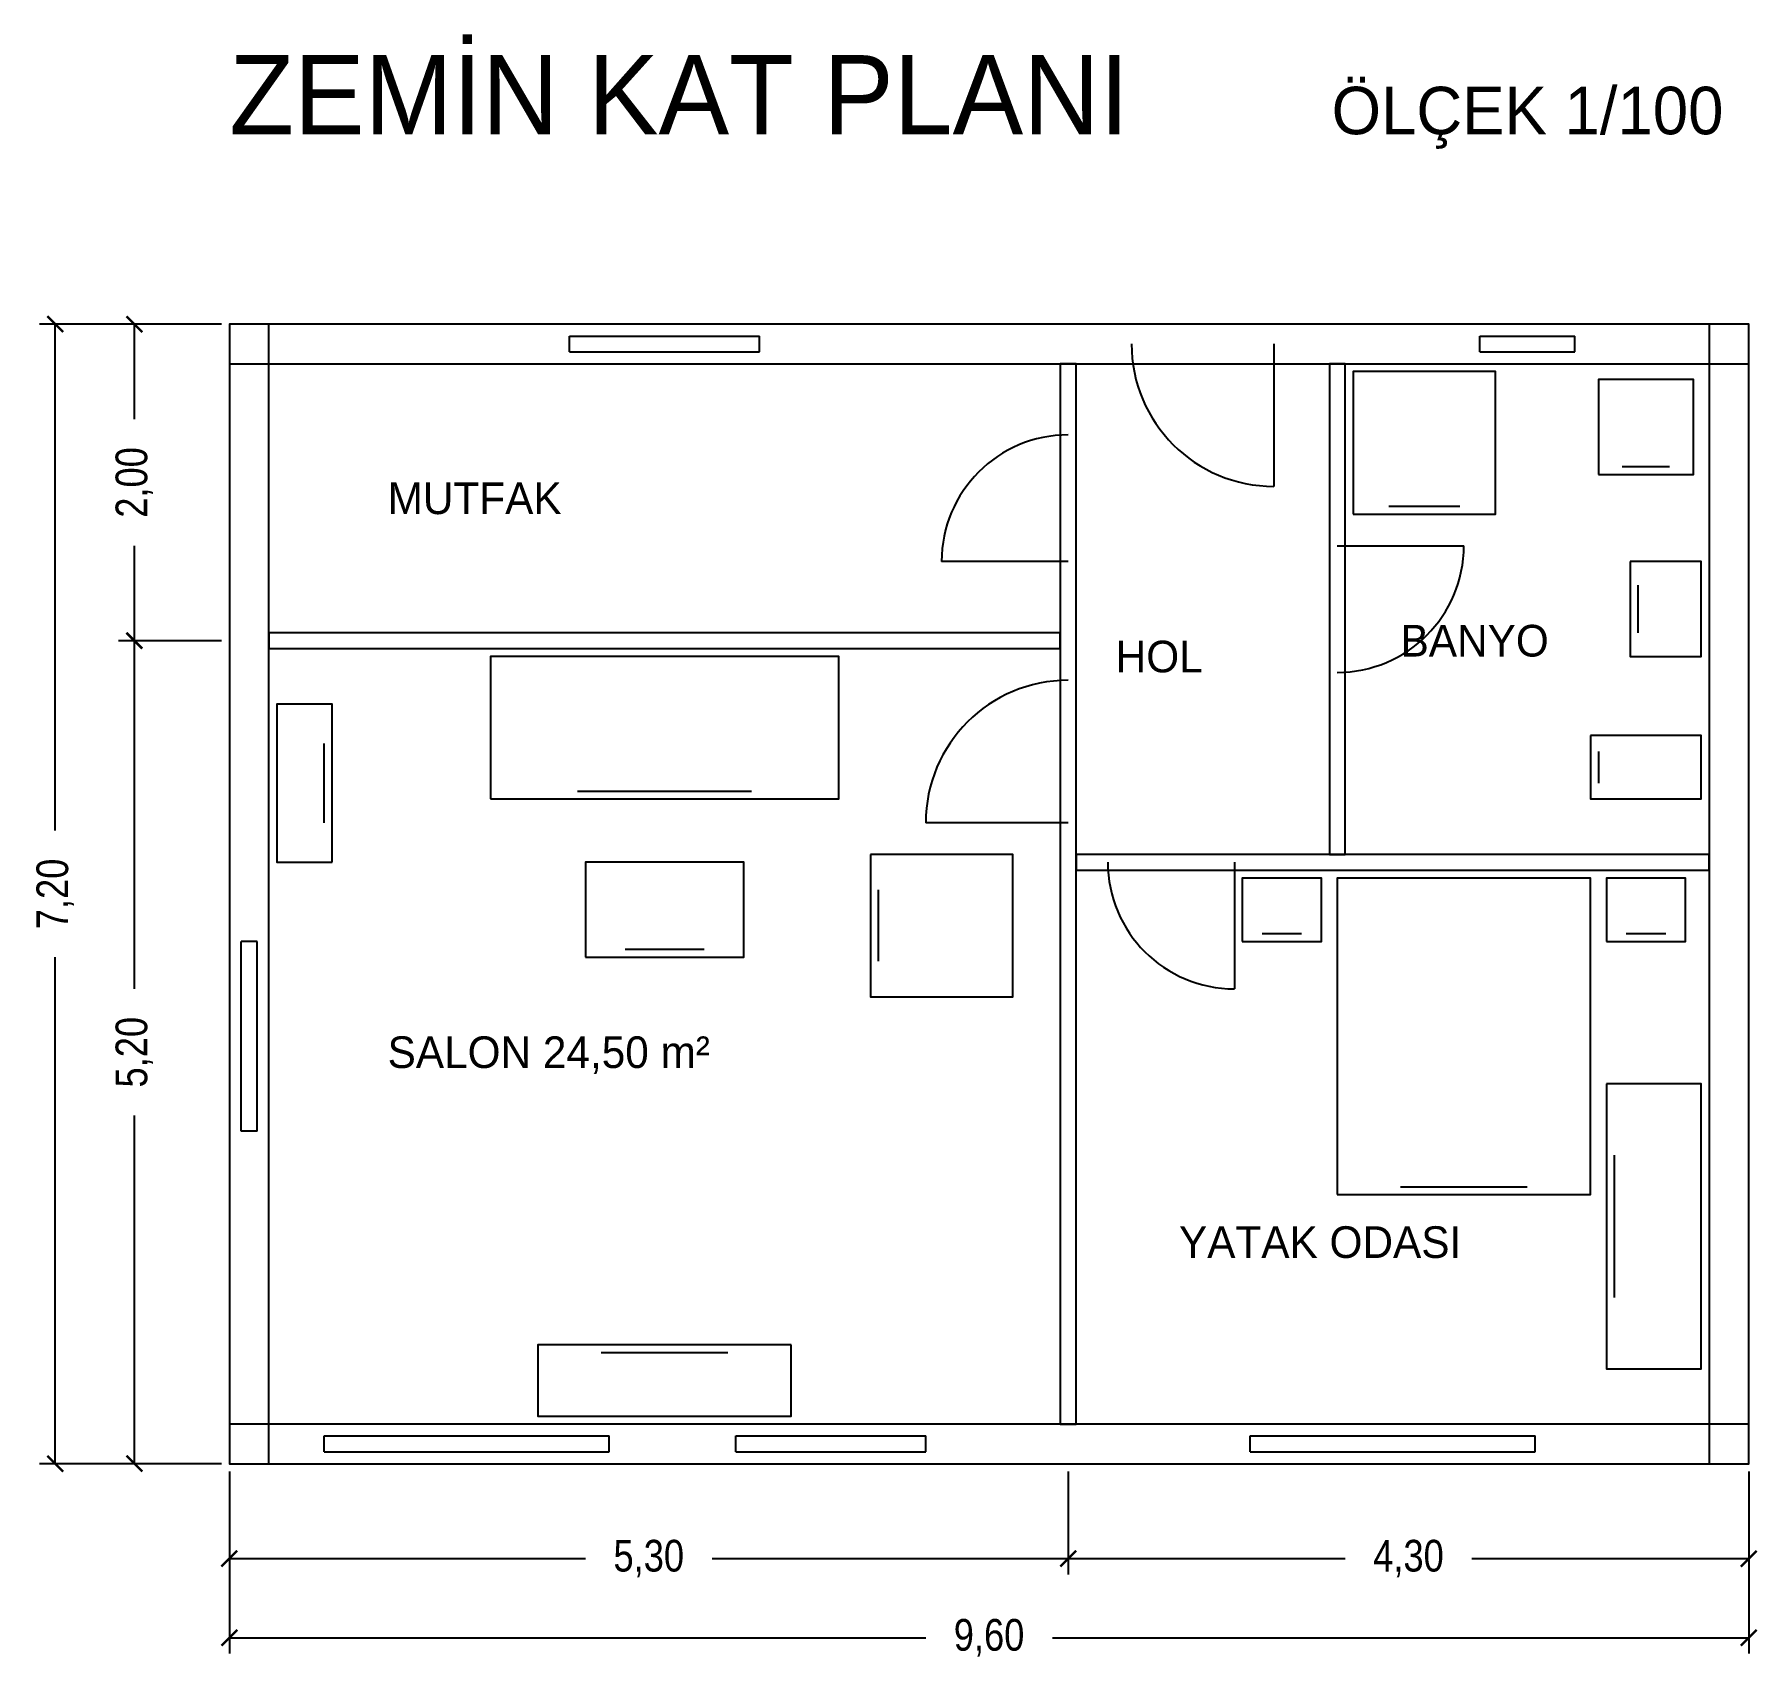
# Model space of a CAD drawing. Header units: millimetres. Extents: x -1231 to 9655, y -1231 to 9031.
import ezdxf

# ---------------------------------------------------------------- set-up
doc = ezdxf.new("R2010")
doc.units = ezdxf.units.MM
for name, color, linetype in [('DUVAR', 7, 'Continuous'), ('KAPI', 7, 'Continuous'), ('MOBILYA', 7, 'Continuous'), ('OLCU', 7, 'Continuous'), ('PENCERE', 7, 'Continuous'), ('YAZI', 7, 'Continuous')]:
    doc.layers.add(name, color=color, linetype=linetype)
doc.styles.add('OpenSansCondensed-Light', font='OpenSansCondensed-Light.ttf')
doc.dimstyles.new('WENART', dxfattribs={"dimtxt": 200, "dimasz": 100, "dimexe": 100, "dimexo": 50, "dimgap": 40, "dimtad": 1, "dimlfac": 0.001, "dimzin": 0, "dimblk": 'ARCHTICK', "dimcen": 2.5, "dimazin": 3, "dimtfac": 1, "dimtmove": 0, "dimatfit": 3})

# ---------------------------------------------------------------- blocks, each defined once
blk = doc.blocks.new('KAPI_90')
blk.add_line((-450, 0), (-450, 900))
blk.add_arc((-450, 0), 900, 0, 90)
blk = doc.blocks.new('KAPI_80')
blk.add_line((-400, 0), (-400, 800))
blk.add_arc((-400, 0), 800, 0, 90)
blk = doc.blocks.new('PENCERE_180')
for p, q in [((-900, 50), (900, 50)), ((-900, -50), (-900, 50)), ((900, -50), (900, 50)), ((-900, -50), (900, -50))]:
    blk.add_line(p, q)
blk = doc.blocks.new('PENCERE_120')
for p, q in [((-600, 50), (600, 50)), ((-600, -50), (-600, 50)), ((600, -50), (600, 50)), ((-600, -50), (600, -50))]:
    blk.add_line(p, q)
blk = doc.blocks.new('PENCERE_60')
for p, q in [((-300, 50), (300, 50)), ((-300, -50), (-300, 50)), ((300, -50), (300, 50)), ((-300, -50), (300, -50))]:
    blk.add_line(p, q)
blk = doc.blocks.new('KANEPE_3LU')
blk.add_line((-550, -400), (550, -400))
blk.add_lwpolyline([(-1100, -450), (1100, -450), (1100, 450), (-1100, 450)], close=True)
blk = doc.blocks.new('SEHPA')
blk.add_line((-250, -250), (250, -250))
blk.add_lwpolyline([(-500, -300), (500, -300), (500, 300), (-500, 300)], close=True)
blk = doc.blocks.new('TV_UNITESI')
blk.add_line((-400, -175), (400, -175))
blk.add_lwpolyline([(-800, -225), (800, -225), (800, 225), (-800, 225)], close=True)
blk = doc.blocks.new('KOLTUK')
blk.add_line((-225, -400), (225, -400))
blk.add_lwpolyline([(-450, -450), (450, -450), (450, 450), (-450, 450)], close=True)
blk = doc.blocks.new('KITAPLIK')
blk.add_line((-250, -125), (250, -125))
blk.add_lwpolyline([(-500, -175), (500, -175), (500, 175), (-500, 175)], close=True)
blk = doc.blocks.new('YATAK_CIFT')
blk.add_line((-400, -950), (400, -950))
blk.add_lwpolyline([(-800, -1000), (800, -1000), (800, 1000), (-800, 1000)], close=True)
blk = doc.blocks.new('KOMIDIN')
blk.add_line((-125, -150), (125, -150))
blk.add_lwpolyline([(-250, -200), (250, -200), (250, 200), (-250, 200)], close=True)
blk = doc.blocks.new('DOLAP')
blk.add_line((-450, -250), (450, -250))
blk.add_lwpolyline([(-900, -300), (900, -300), (900, 300), (-900, 300)], close=True)
blk = doc.blocks.new('KLOZET')
blk.add_line((-100, -300), (100, -300))
blk.add_lwpolyline([(-200, -350), (200, -350), (200, 350), (-200, 350)], close=True)
blk = doc.blocks.new('LAVABO')
blk.add_line((-150, -175), (150, -175))
blk.add_lwpolyline([(-300, -225), (300, -225), (300, 225), (-300, 225)], close=True)
blk = doc.blocks.new('DUS')
blk.add_line((-225, -400), (225, -400))
blk.add_lwpolyline([(-450, -450), (450, -450), (450, 450), (-450, 450)], close=True)
blk = doc.blocks.new('CAMASIR_MAK')
blk.add_line((-150, -250), (150, -250))
blk.add_lwpolyline([(-300, -300), (300, -300), (300, 300), (-300, 300)], close=True)
blk = doc.blocks.new('_ARCHTICK')
at = {"color": 0, "linetype": 'BYBLOCK', "const_width": 0.15}
blk.add_lwpolyline([(-0.5, -0.5), (0.5, 0.5)], dxfattribs=at)
blk = doc.blocks.new('*D1')
for p, q in [((0, -50), (0, -700)), ((5300, -50), (5300, -700)), ((0, -600), (2250, -600)), ((3050, -600), (5300, -600))]:
    blk.add_line(p, q)
at = {"layer": 'Defpoints'}
for p in [(0, 0), (5300, 0), (0, -600)]:
    blk.add_point(p, dxfattribs=at)
at = {"layer": 'OLCU', "xscale": 100, "yscale": 100, "rotation": 180}
blk.add_blockref('_ARCHTICK', (0, -600), dxfattribs=at)
at = {"layer": 'OLCU', "xscale": 100, "yscale": 100}
blk.add_blockref('_ARCHTICK', (5300, -600), dxfattribs=at)
at = {"layer": 'OLCU', "insert": (2650, -600), "char_height": 200, "attachment_point": 5, "style": 'OpenSansCondensed-Light'}
blk.add_mtext('5,30', dxfattribs=at)
blk = doc.blocks.new('*D2')
for p, q in [((5300, -50), (5300, -700)), ((9600, -50), (9600, -700)), ((5300, -600), (7050, -600)), ((7850, -600), (9600, -600))]:
    blk.add_line(p, q)
at = {"layer": 'Defpoints'}
for p in [(5300, 0), (9600, 0), (5300, -600)]:
    blk.add_point(p, dxfattribs=at)
at = {"layer": 'OLCU', "xscale": 100, "yscale": 100, "rotation": 180}
blk.add_blockref('_ARCHTICK', (5300, -600), dxfattribs=at)
at = {"layer": 'OLCU', "xscale": 100, "yscale": 100}
blk.add_blockref('_ARCHTICK', (9600, -600), dxfattribs=at)
at = {"layer": 'OLCU', "insert": (7450, -600), "char_height": 200, "attachment_point": 5, "style": 'OpenSansCondensed-Light'}
blk.add_mtext('4,30', dxfattribs=at)
blk = doc.blocks.new('*D3')
for p, q in [((0, -50), (0, -1200)), ((9600, -50), (9600, -1200)), ((0, -1100), (4400, -1100)), ((5200, -1100), (9600, -1100))]:
    blk.add_line(p, q)
at = {"layer": 'Defpoints'}
for p in [(0, 0), (9600, 0), (0, -1100)]:
    blk.add_point(p, dxfattribs=at)
at = {"layer": 'OLCU', "xscale": 100, "yscale": 100, "rotation": 180}
blk.add_blockref('_ARCHTICK', (0, -1100), dxfattribs=at)
at = {"layer": 'OLCU', "xscale": 100, "yscale": 100}
blk.add_blockref('_ARCHTICK', (9600, -1100), dxfattribs=at)
at = {"layer": 'OLCU', "insert": (4800, -1100), "char_height": 200, "attachment_point": 5, "style": 'OpenSansCondensed-Light'}
blk.add_mtext('9,60', dxfattribs=at)
blk = doc.blocks.new('*D4')
for p, q in [((-50, 5200), (-700, 5200)), ((-600, 3000), (-600, 5200)), ((-600, 0), (-600, 2200)), ((-50, 0), (-700, 0))]:
    blk.add_line(p, q)
at = {"layer": 'Defpoints'}
for p in [(0, 5200), (-600, 0), (0, 0)]:
    blk.add_point(p, dxfattribs=at)
at = {"layer": 'OLCU', "xscale": 100, "yscale": 100}
for p, rotation in [((-600, 5200), 90), ((-600, 0), 270)]:
    blk.add_blockref('_ARCHTICK', p, dxfattribs=dict(at, rotation=rotation))
at = {"layer": 'OLCU', "insert": (-600, 2600), "char_height": 200, "attachment_point": 5, "rotation": 90, "style": 'OpenSansCondensed-Light'}
blk.add_mtext('5,20', dxfattribs=at)
blk = doc.blocks.new('*D5')
for p, q in [((-50, 7200), (-700, 7200)), ((-600, 6600), (-600, 7200)), ((-600, 5200), (-600, 5800)), ((-50, 5200), (-700, 5200))]:
    blk.add_line(p, q)
at = {"layer": 'Defpoints'}
for p in [(0, 7200), (-600, 5200), (0, 5200)]:
    blk.add_point(p, dxfattribs=at)
at = {"layer": 'OLCU', "xscale": 100, "yscale": 100}
for p, rotation in [((-600, 7200), 90), ((-600, 5200), 270)]:
    blk.add_blockref('_ARCHTICK', p, dxfattribs=dict(at, rotation=rotation))
at = {"layer": 'OLCU', "insert": (-600, 6200), "char_height": 200, "attachment_point": 5, "rotation": 90, "style": 'OpenSansCondensed-Light'}
blk.add_mtext('2,00', dxfattribs=at)
blk = doc.blocks.new('*D6')
for p, q in [((-50, 7200), (-1200, 7200)), ((-1100, 4000), (-1100, 7200)), ((-1100, 0), (-1100, 3200)), ((-50, 0), (-1200, 0))]:
    blk.add_line(p, q)
at = {"layer": 'Defpoints'}
for p in [(0, 7200), (-1100, 0), (0, 0)]:
    blk.add_point(p, dxfattribs=at)
at = {"layer": 'OLCU', "xscale": 100, "yscale": 100}
for p, rotation in [((-1100, 7200), 90), ((-1100, 0), 270)]:
    blk.add_blockref('_ARCHTICK', p, dxfattribs=dict(at, rotation=rotation))
at = {"layer": 'OLCU', "insert": (-1100, 3600), "char_height": 200, "attachment_point": 5, "rotation": 90, "style": 'OpenSansCondensed-Light'}
blk.add_mtext('7,20', dxfattribs=at)

msp = doc.modelspace()

# ---------------------------------------------------------------- linework, layer by layer
at = {"layer": 'DUVAR'}
for points in [[(0, 6950), (9600, 6950), (9600, 7200), (0, 7200)], [(250, 0), (250, 7200), (0, 7200), (0, 0)], [(9600, 0), (9600, 7200), (9350, 7200), (9350, 0)], [(5350, 250), (5350, 6950), (5250, 6950), (5250, 250)], [(7050, 3850), (7050, 6950), (6950, 6950), (6950, 3850)], [(250, 5150), (5250, 5150), (5250, 5250), (250, 5250)], [(5350, 3750), (9350, 3750), (9350, 3850), (5350, 3850)], [(0, 0), (9600, 0), (9600, 250), (0, 250)]]:
    msp.add_lwpolyline(points, close=True, dxfattribs=at)

# ---------------------------------------------------------------- block references
at = {"layer": 'KAPI'}
for name, p, rotation in [('KAPI_90', (6150, 7075), 180), ('KAPI_80', (5300, 6100), 90), ('KAPI_80', (7000, 5400), 270), ('KAPI_90', (5300, 4500), 90), ('KAPI_80', (5950, 3800), 180)]:
    msp.add_blockref(name, p, dxfattribs=dict(at, rotation=rotation))
at = {"layer": 'MOBILYA'}
for name, p in [('DUS', (7550, 6450)), ('CAMASIR_MAK', (8950, 6550)), ('KANEPE_3LU', (2750, 4650)), ('SEHPA', (2750, 3500)), ('KOMIDIN', (6650, 3500)), ('YATAK_CIFT', (7800, 2700)), ('KOMIDIN', (8950, 3500))]:
    msp.add_blockref(name, p, dxfattribs=at)
for name, p, rotation in [('LAVABO', (9075, 5400), 270), ('KITAPLIK', (475, 4300), 90), ('KLOZET', (8950, 4400), 270), ('KOLTUK', (4500, 3400), 270), ('DOLAP', (9000, 1500), 270), ('TV_UNITESI', (2750, 525), 180)]:
    msp.add_blockref(name, p, dxfattribs=dict(at, rotation=rotation))
at = {"layer": 'PENCERE'}
for name, p in [('PENCERE_120', (2750, 7075)), ('PENCERE_60', (8200, 7075)), ('PENCERE_180', (1500, 125)), ('PENCERE_120', (3800, 125)), ('PENCERE_180', (7350, 125))]:
    msp.add_blockref(name, p, dxfattribs=at)
at = {"layer": 'PENCERE', "rotation": 90}
msp.add_blockref('PENCERE_120', (125, 2700), dxfattribs=at)

# ---------------------------------------------------------------- texts
at = {"layer": 'YAZI'}
for s, height, p in [('ZEMİN KAT PLANI', 500, (0, 8400)), ('ÖLÇEK 1/100', 300, (6964.501, 8400)), ('MUTFAK', 200, (1000, 6000)), ('BANYO', 200, (7400, 5100)), ('HOL', 200, (5600, 5000)), ('SALON 24,50 m²', 200, (1000, 2500)), ('YATAK ODASI', 200, (6000, 1300))]:
    msp.add_text(s, height=height, dxfattribs=at).set_placement(p)

# ---------------------------------------------------------------- dimensions: what is measured, and where the dimension line sits
at = {"layer": 'OLCU'}
for base, p1, p2, picture, middle in [((-1100, 0), (0, 0), (0, 7200), '*D6', (-1100, 3600)), ((-600, 5200), (0, 5200), (0, 7200), '*D5', (-600, 6200)), ((-600, 0), (0, 0), (0, 5200), '*D4', (-600, 2600))]:
    dim = msp.add_linear_dim(base=base, p1=p1, p2=p2, angle=90, dimstyle='WENART', dxfattribs=at)
    dim.commit()
    dim.dimension.update_dxf_attribs({"geometry": picture, "text_midpoint": middle})
for base, p1, p2, picture, middle in [((0, -600), (0, 0), (5300, 0), '*D1', (2650, -600)), ((0, -1100), (0, 0), (9600, 0), '*D3', (4800, -1100)), ((5300, -600), (5300, 0), (9600, 0), '*D2', (7450, -600))]:
    dim = msp.add_linear_dim(base=base, p1=p1, p2=p2, dimstyle='WENART', dxfattribs=at)
    dim.commit()
    dim.dimension.update_dxf_attribs({"geometry": picture, "text_midpoint": middle})

doc.saveas('drawing.dxf')
